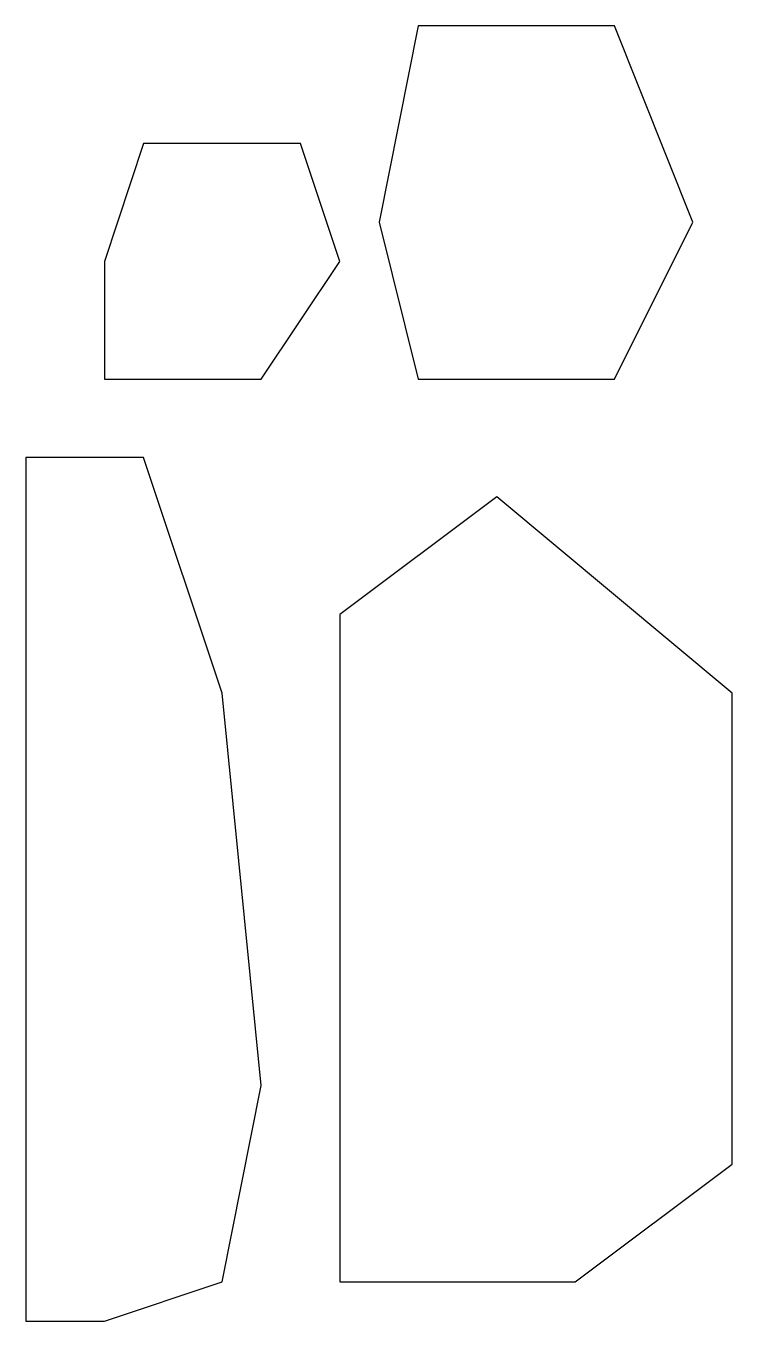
# Model space of a CAD drawing. Header units: metres. Extents: x 100 to 1000, y 100 to 1750.
import ezdxf

# ---------------------------------------------------------------- set-up
doc = ezdxf.new("R2010")
doc.units = ezdxf.units.M

msp = doc.modelspace()

# ---------------------------------------------------------------- linework, layer by layer
at = {"layer": 'Delantero'}
msp.add_lwpolyline([(100, 100), (200, 100), (350, 150), (400, 400), (350, 900), (250, 1200), (100, 1200), (100, 100)], close=True, dxfattribs=at)
at = {"layer": 'Espalda'}
msp.add_lwpolyline([(500, 150), (800, 150), (1000, 300), (1000, 900), (700, 1150), (500, 1000), (500, 150)], close=True, dxfattribs=at)
at = {"layer": 'Manga'}
msp.add_lwpolyline([(200, 1300), (400, 1300), (500, 1450), (450, 1600), (250, 1600), (200, 1450), (200, 1300)], close=True, dxfattribs=at)
at = {"layer": 'Manga_Larga'}
msp.add_lwpolyline([(600, 1300), (850, 1300), (950, 1500), (850, 1750), (600, 1750), (550, 1500), (600, 1300)], close=True, dxfattribs=at)

doc.saveas('drawing.dxf')
